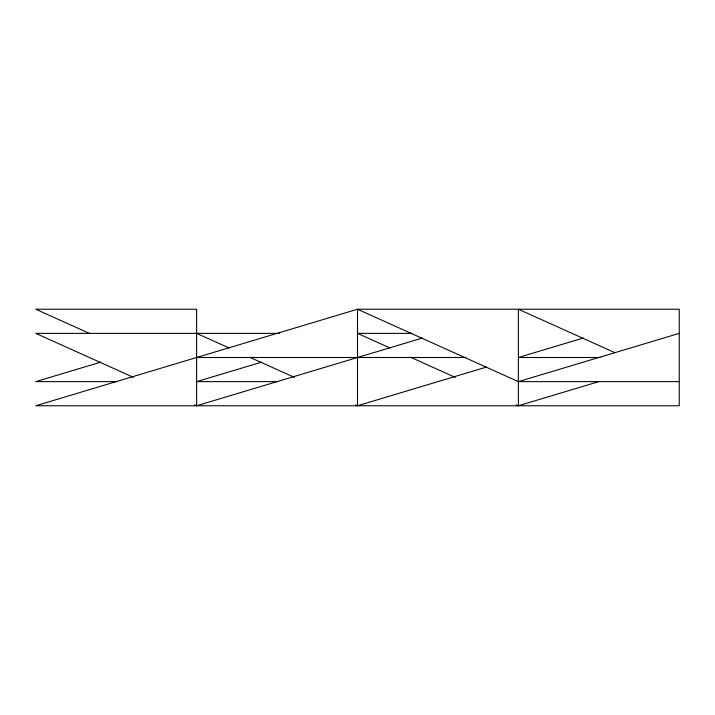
<?xml version="1.0" encoding="UTF-8"?>
<svg xmlns="http://www.w3.org/2000/svg" width="715" height="715" viewBox="0 0 715 715"><rect width="100%" height="100%" fill="white"/><g stroke="black" fill="none" stroke-linecap="round" stroke-linejoin="round"><path stroke-width="1.07" d="M100.743 362.139L35.75 381.631L117.305 381.631M261.619 362.139L196.625 381.631L278.18 381.631M194.587 404.842L196.625 405.763L422.494 338.007M355.462 404.842L357.5 405.763L486.415 367.09M583.369 338.007L518.375 357.5L599.93 357.5M357.5 405.763L357.5 309.238L679.25 309.238L679.25 405.763L35.75 405.763L357.5 309.238L518.375 381.631L679.25 333.369M516.337 404.842L518.375 405.763L599.349 381.47M279.297 333.369L35.75 333.369L133.499 377.359M412.242 333.369L357.5 333.369L390.086 348.035M196.625 357.5L465.867 357.5M518.375 381.631L679.25 381.631M615.106 352.763L518.375 309.238L518.375 405.763M410.446 357.196L455.249 377.359M196.625 333.369L229.211 348.035M249.571 357.196L294.374 377.359M89.715 333.521L35.75 309.238L196.625 309.238L196.625 405.763"/></g></svg>
